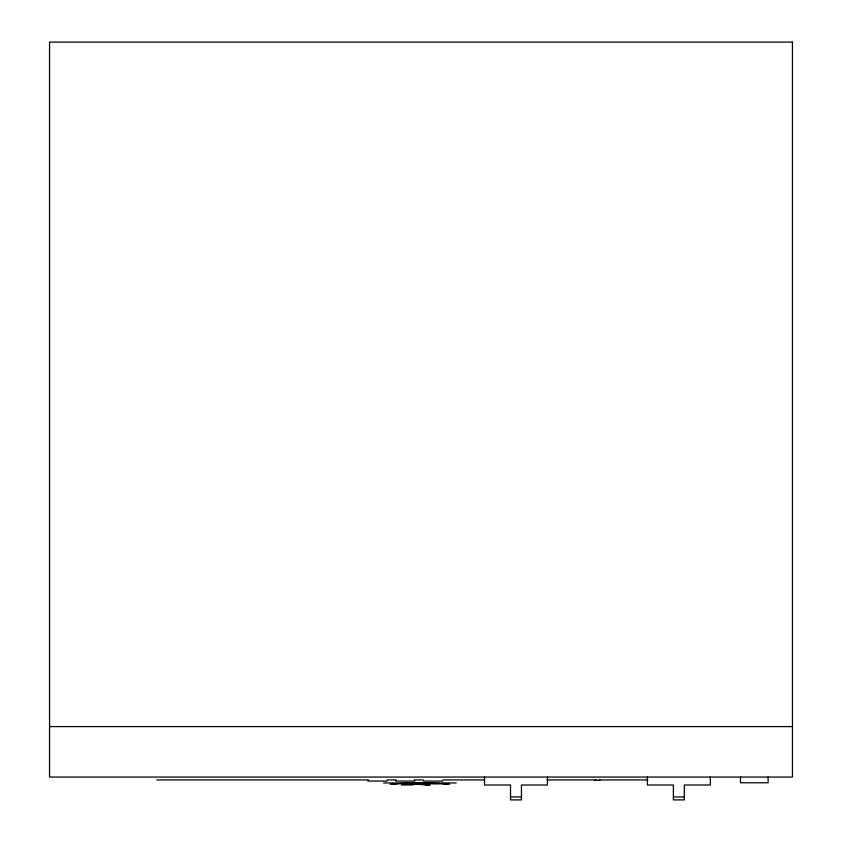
<?xml version="1.0" encoding="UTF-8"?>
<svg xmlns="http://www.w3.org/2000/svg" width="842" height="842" viewBox="0 0 842 842"><rect width="100%" height="100%" fill="white"/><g stroke="black" fill="none" stroke-linecap="round" stroke-linejoin="round"><path stroke-width="1.26" d="M412.064 783.723L414.464 783.618M415.653 782.913L415.611 784.049L415.611 783.481M390.067 784.27C406.36 783.039 433.388 783.134 449.765 784.27M415.611 784.028L416.601 784.123L416.601 783.481M397.424 783.681L392.393 783.881M430.083 785.028L423.947 784.386M408.507 783.513L402.886 783.576M409.917 783.513L411.338 783.502M413.243 783.502L414.19 783.492M49.552 726.593L792.448 726.593M156.728 779.934L368.733 779.934M387.099 779.934L396.34 779.934M414.243 779.934L423.326 779.934M442.85 779.934L484.645 779.934M547.058 779.934L596.315 779.934M599.42 779.934L647.972 779.934M594.905 780.239L599.946 780.239M367.817 781.06L387.12 781.06M395.624 781.06L414.927 781.06M423.431 781.06L442.745 781.06M383.584 782.944L456.248 782.944M400.118 783.481L439.713 783.481M401.56 784.944L412.98 784.944M510.526 796.921L521.451 796.921M673.389 796.921L684.314 796.921M429.431 783.502L436.945 783.576M417.053 783.618L418.432 784.26M428.894 784.986L429.778 784.976L425.263 784.491M411.854 783.555L413.348 783.628M429.136 784.976L427.989 784.944M447.439 783.881L442.408 783.681M412.085 783.544L415.538 783.755M427.641 784.902L425.631 784.797M414.096 783.649L419.653 784.049L418.211 783.923M426.62 784.849L424.252 784.712M424.157 784.681L421.253 784.491M422.779 784.586L419.695 784.376M419.874 784.376L417 784.165M414.443 783.923L411.938 783.681M417.495 784.186L417.6 783.618M768.093 777.061L768.093 782.776L740.518 782.776L740.518 777.061M710.322 777.061L710.322 785.007L684.314 785.007L684.314 799.9L673.389 799.9L673.389 785.007L647.393 785.007L647.393 777.061M547.447 777.061L547.447 785.007L521.451 785.007L521.451 799.9L510.526 799.9L510.526 785.007L484.518 785.007L484.518 777.061M416.569 783.481L416.569 784.134M792.448 42.1L49.552 42.1L49.552 777.061L792.448 777.061L792.448 42.1"/></g></svg>
